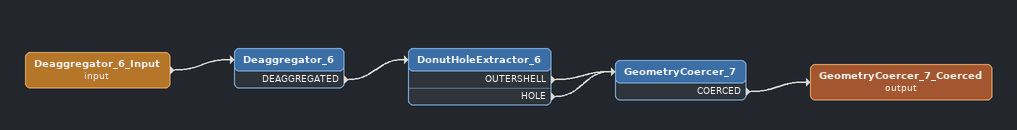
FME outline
Deaggregator_6_Input (input)
    -> Deaggregator_6
Deaggregator_6
    DEAGGREGATED -> DonutHoleExtractor_6
DonutHoleExtractor_6
    OUTERSHELL -> GeometryCoercer_7
    HOLE -> GeometryCoercer_7
GeometryCoercer_7
    COERCED -> GeometryCoercer_7_Coerced (output)
GeometryCoercer_7_Coerced (output)
